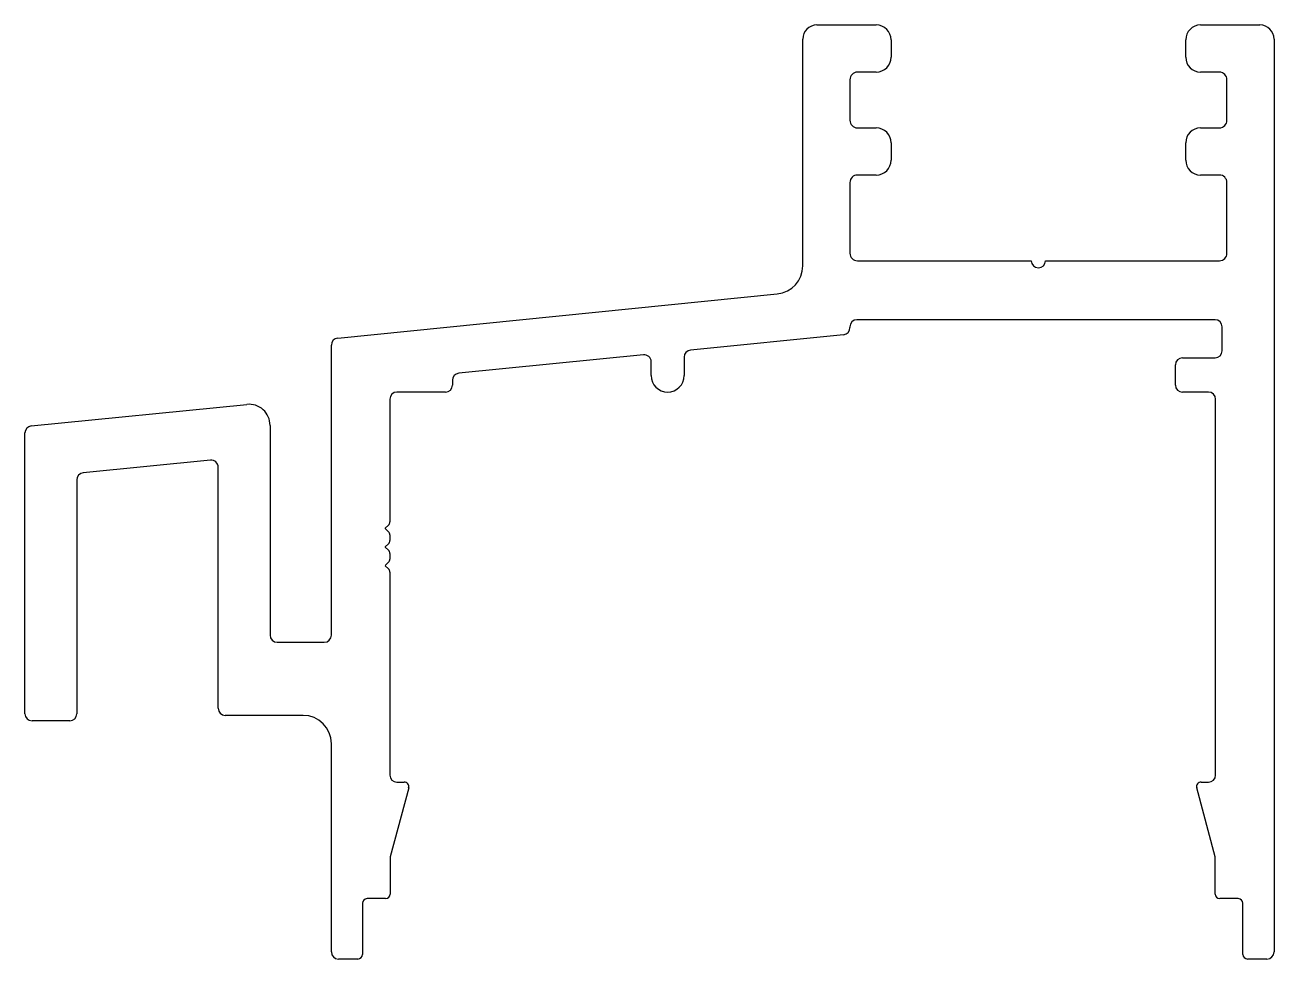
# Model space of a CAD drawing. Extents: x -34.2 to 33.1, y 0.8 to 51.1.
import ezdxf

# ---------------------------------------------------------------- set-up
doc = ezdxf.new("R2010")
doc.units = 0
doc.layers.add('1', color=7, linetype='CONTINUOUS')

msp = doc.modelspace()

# ---------------------------------------------------------------- linework, layer by layer
at = {"layer": '1', "color": 7, "linetype": 'CONTINUOUS'}
for p, q in [((8.493, 51.116), (11.691, 51.116)), ((29.171, 51.116), (32.366, 51.116)), ((7.731, 38.148), (7.731, 50.354)), ((12.491, 50.316), (12.491, 49.376)), ((28.371, 49.376), (28.371, 50.316)), ((33.128, 50.354), (33.128, 1.196)), ((11.691, 48.576), (10.677, 48.576)), ((30.185, 48.576), (29.171, 48.576)), ((10.271, 48.169), (10.271, 45.982)), ((30.591, 45.982), (30.591, 48.169)), ((10.677, 45.576), (11.691, 45.576)), ((29.171, 45.576), (30.185, 45.576)), ((12.491, 44.776), (12.491, 43.836)), ((28.371, 43.836), (28.371, 44.776)), ((10.271, 42.629), (10.271, 38.822)), ((11.691, 43.036), (10.677, 43.036)), ((30.185, 43.036), (29.171, 43.036)), ((30.591, 38.822), (30.591, 42.629)), ((10.677, 38.416), (20.05, 38.416)), ((20.812, 38.416), (30.185, 38.416)), ((-17.329, 34.257), (6.359, 36.632)), ((29.953, 35.241), (10.652, 35.241)), ((9.928, 34.437), (1.684, 33.611)), ((10.271, 34.86), (10.271, 34.816)), ((30.334, 33.574), (30.334, 34.86)), ((-17.672, 18.634), (-17.672, 33.878)), ((-0.856, 33.356), (-10.801, 32.359)), ((1.341, 33.231), (1.341, 32.235)), ((28.194, 33.193), (29.953, 33.193)), ((-0.437, 32.235), (-0.437, 32.977)), ((27.813, 31.727), (27.813, 32.812)), ((-11.144, 31.98), (-11.144, 31.727)), ((-14.522, 30.965), (-14.522, 24.357)), ((-11.525, 31.346), (-14.141, 31.346)), ((29.598, 31.346), (28.194, 31.346)), ((29.979, 10.721), (29.979, 30.965)), ((-33.84, 29.522), (-22.227, 30.686)), ((-34.182, 14.026), (-34.182, 29.144)), ((-20.974, 29.552), (-20.974, 18.634)), ((-24.187, 27.681), (-31.045, 26.994)), ((-23.768, 14.316), (-23.768, 27.302)), ((-31.388, 26.615), (-31.388, 14.026)), ((-14.595, 24.18), (-14.766, 24.009)), ((-14.766, 23.998), (-14.595, 23.827)), ((-14.522, 23.65), (-14.522, 23.357)), ((-14.595, 23.18), (-14.766, 23.009)), ((-14.766, 22.998), (-14.595, 22.827)), ((-14.522, 22.65), (-14.522, 22.357)), ((-14.595, 22.181), (-14.766, 22.009)), ((-14.766, 21.998), (-14.595, 21.827)), ((-14.522, 21.65), (-14.522, 10.721)), ((-20.974, 18.634), (-20.974, 18.253)), ((-17.672, 18.253), (-17.672, 18.634)), ((-20.593, 17.872), (-18.053, 17.872)), ((-31.769, 13.645), (-33.801, 13.645)), ((-19.196, 13.935), (-23.387, 13.935)), ((-17.672, 1.196), (-17.672, 12.411)), ((-14.141, 10.34), (-13.747, 10.34)), ((29.203, 10.34), (29.598, 10.34)), ((-13.505, 10.025), (-14.497, 6.325)), ((29.953, 6.325), (28.962, 10.025)), ((-14.497, 6.325), (-14.497, 4.315)), ((29.953, 4.315), (29.953, 6.325)), ((-14.747, 4.065), (-15.747, 4.065)), ((31.203, 4.065), (30.203, 4.065)), ((-15.997, 3.815), (-15.997, 1.065)), ((31.453, 1.065), (31.453, 3.815)), ((-16.247, 0.815), (-17.291, 0.815)), ((32.747, 0.815), (31.703, 0.815))]:
    msp.add_line(p, q, dxfattribs=at)
for centre, radius, start, end in [((8.493, 50.354), 0.762, 90, 180), ((11.691, 50.316), 0.8, 0, 90), ((29.171, 50.316), 0.8, 90, 180), ((32.366, 50.354), 0.762, 0, 90), ((11.691, 49.376), 0.8, 270, 360), ((29.171, 49.376), 0.8, 180, 270), ((10.677, 48.169), 0.406, 90, 180), ((30.185, 48.169), 0.406, 360, 90), ((10.677, 45.982), 0.406, 180, 270), ((30.185, 45.982), 0.406, 270, 0), ((11.691, 44.776), 0.8, 0, 90), ((29.171, 44.776), 0.8, 90, 180), ((11.691, 43.836), 0.8, 270, 360), ((29.171, 43.836), 0.8, 180, 270), ((10.677, 42.629), 0.406, 90, 180), ((30.185, 42.629), 0.406, 360, 90), ((10.677, 38.822), 0.406, 180, 270), ((20.431, 38.416), 0.381, 180.00001, 359.99999), ((30.185, 38.822), 0.406, 270, 360), ((6.207, 38.148), 1.524, 275.72472, 360), ((10.652, 34.86), 0.381, 90, 180), ((29.953, 34.86), 0.381, 0, 90), ((9.89, 34.816), 0.381, 275.72472, 360), ((-17.291, 33.878), 0.381, 95.72472, 180), ((-0.818, 32.977), 0.381, 360, 95.72472), ((1.722, 33.231), 0.381, 95.72472, 180), ((28.194, 32.812), 0.381, 90, 180), ((29.953, 33.574), 0.381, 270, 360), ((-10.763, 31.98), 0.381, 95.72472, 180), ((-11.525, 31.727), 0.381, 270, 360), ((0.452, 32.235), 0.889, 180.00001, 359.99999), ((28.194, 31.727), 0.381, 180, 270), ((-14.141, 30.965), 0.381, 90, 180), ((29.598, 30.965), 0.381, 0, 90), ((-22.114, 29.552), 1.14, 360, 95.72472), ((-33.802, 29.144), 0.38, 95.72472, 180), ((-24.149, 27.302), 0.381, 360, 95.72472), ((-31.007, 26.615), 0.381, 95.72472, 180), ((-14.772, 24.357), 0.25, 315, 360), ((-14.761, 24.004), 0.008, 135, 225), ((-14.772, 23.65), 0.25, 0, 45), ((-14.761, 23.004), 0.008, 135, 225), ((-14.772, 23.357), 0.25, 315, 360), ((-14.772, 22.65), 0.25, 360, 45), ((-14.772, 22.357), 0.25, 315, 360), ((-14.761, 22.004), 0.008, 135, 225), ((-14.772, 21.65), 0.25, 0, 45), ((-20.593, 18.253), 0.381, 180, 270), ((-18.053, 18.253), 0.381, 270, 0), ((-23.387, 14.316), 0.381, 180, 270), ((-33.801, 14.026), 0.381, 180, 270), ((-31.769, 14.026), 0.381, 270, 360), ((-19.196, 12.411), 1.524, 0, 90), ((-14.141, 10.721), 0.381, 180, 270), ((-13.747, 10.09), 0.25, 345, 90), ((29.203, 10.09), 0.25, 90, 195), ((29.598, 10.721), 0.381, 270, 0), ((-15.747, 3.815), 0.25, 90, 180), ((-14.747, 4.315), 0.25, 270, 360), ((30.203, 4.315), 0.25, 180, 270), ((31.203, 3.815), 0.25, 360, 90), ((-17.291, 1.196), 0.381, 180, 270), ((-16.247, 1.065), 0.25, 270, 0), ((31.703, 1.065), 0.25, 180, 270), ((32.747, 1.196), 0.381, 270, 360)]:
    msp.add_arc(centre, radius, start, end, dxfattribs=at)

doc.saveas('drawing.dxf')
